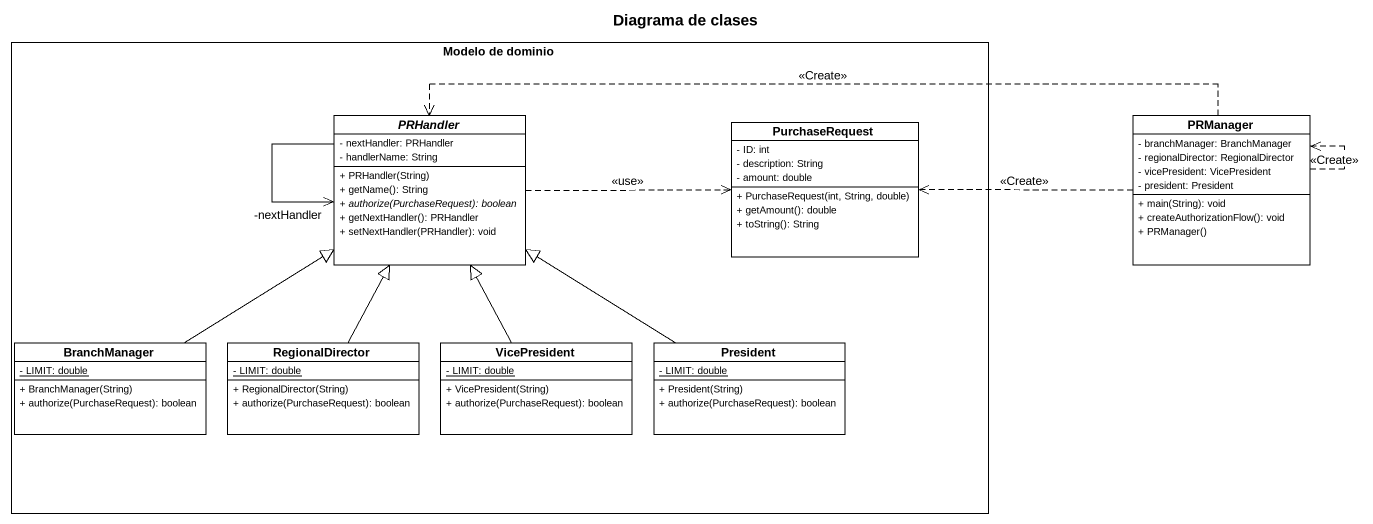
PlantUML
@startuml
title Diagrama de clases
hide circle
hide empty members
skinparam classAttributeIconSize 0
rectangle "Modelo de dominio" as Modelo_de_dominio {
  abstract class PRHandler {
    - nextHandler: PRHandler
    - handlerName: String
    + PRHandler(String)
    + getName(): String
    {abstract} + authorize(PurchaseRequest): boolean
    + getNextHandler(): PRHandler
    + setNextHandler(PRHandler): void
  }
  class PurchaseRequest {
    - ID: int
    - description: String
    - amount: double
    + PurchaseRequest(int, String, double)
    + getAmount(): double
    + toString(): String
  }
  class BranchManager {
    {static} - LIMIT: double
    + BranchManager(String)
    + authorize(PurchaseRequest): boolean
  }
  class RegionalDirector {
    {static} - LIMIT: double
    + RegionalDirector(String)
    + authorize(PurchaseRequest): boolean
  }
  class VicePresident {
    {static} - LIMIT: double
    + VicePresident(String)
    + authorize(PurchaseRequest): boolean
  }
  class President {
    {static} - LIMIT: double
    + President(String)
    + authorize(PurchaseRequest): boolean
  }
}
class PRManager {
  - branchManager: BranchManager
  - regionalDirector: RegionalDirector
  - vicePresident: VicePresident
  - president: President
  + main(String): void
  + createAuthorizationFlow(): void
  + PRManager()
}
PRHandler --> "-nextHandler" PRHandler
PRHandler .right.> PurchaseRequest : <<use>>
PRManager .left.> PRHandler : <<Create>>
PRManager .left.> PurchaseRequest : <<Create>>
PRManager ..> PRManager : <<Create>>
BranchManager -up-|> PRHandler
RegionalDirector -up-|> PRHandler
VicePresident -up-|> PRHandler
President -up-|> PRHandler
@enduml
